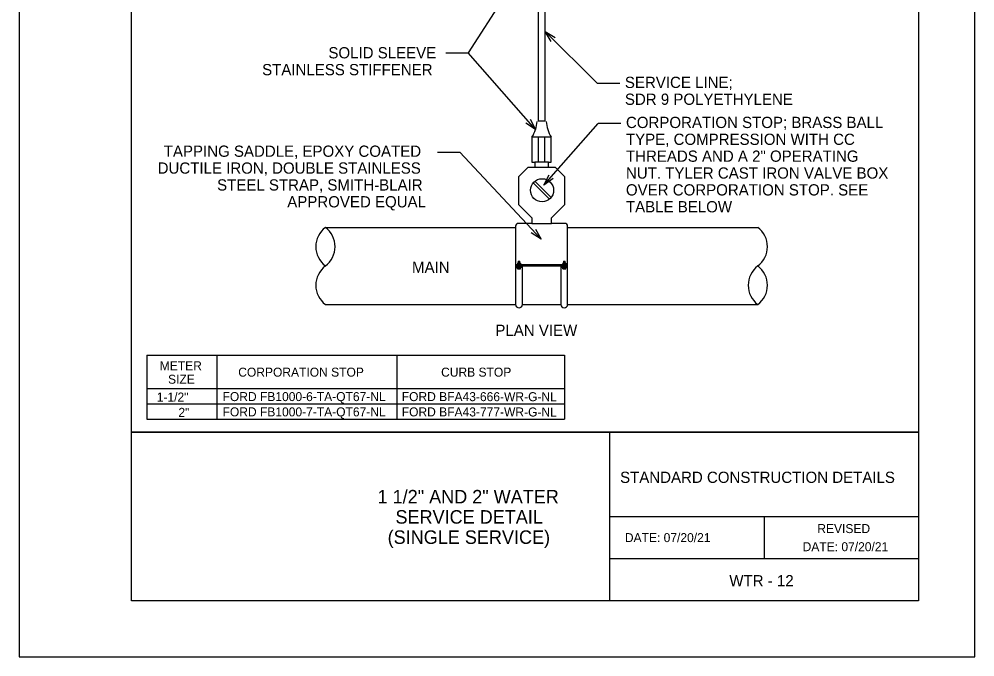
# Model space of a CAD drawing. Extents: x 2082630.1 to 2082638.6, y 13331235.5 to 13331246.5.
# Drawn here: x 2082630.1 to 2082638.6, y 13331235.51 to 13331241.18 of the extents above; entities that cross this region are included whole.
import ezdxf

# ---------------------------------------------------------------- set-up
doc = ezdxf.new("R2010")
doc.units = 0
for name, color, linetype in [('Detail', 7, 'Continuous'), ('Detail Label', 7, 'Continuous'), ('Non-Print', 7, 'Continuous'), ('Sheet Title Block', 7, 'Continuous')]:
    doc.layers.add(name, color=color, linetype=linetype)

msp = doc.modelspace()

# ---------------------------------------------------------------- linework, layer by layer
at = {"layer": 'Detail'}
for p, q in [((2082634.7193, 13331241.7552), (2082634.7193, 13331240.2752)), ((2082634.7836, 13331240.2752), (2082634.7836, 13331241.7552)), ((2082634.7836, 13331240.2752), (2082634.7193, 13331240.2752)), ((2082634.8371, 13331240.1335), (2082634.6658, 13331240.1335)), ((2082634.6658, 13331240.1335), (2082634.6658, 13331239.9127)), ((2082634.724, 13331239.9127), (2082634.724, 13331240.1335)), ((2082634.7789, 13331239.9128), (2082634.7789, 13331240.1335)), ((2082634.8371, 13331239.9127), (2082634.8371, 13331240.1335)), ((2082634.6281, 13331239.8642), (2082634.5458, 13331239.782)), ((2082634.6898, 13331239.8642), (2082634.6281, 13331239.8642)), ((2082634.6658, 13331239.9127), (2082634.6898, 13331239.9127)), ((2082634.8131, 13331239.9127), (2082634.6898, 13331239.9127)), ((2082634.6898, 13331239.9127), (2082634.6898, 13331239.8642)), ((2082634.8131, 13331239.8642), (2082634.6898, 13331239.8642)), ((2082634.8131, 13331239.8642), (2082634.8131, 13331239.9127)), ((2082634.8131, 13331239.9127), (2082634.8371, 13331239.9127)), ((2082634.8748, 13331239.8642), (2082634.8131, 13331239.8642)), ((2082634.9571, 13331239.782), (2082634.8748, 13331239.8642)), ((2082634.5458, 13331239.782), (2082634.5458, 13331239.5352)), ((2082634.9571, 13331239.5352), (2082634.9571, 13331239.782)), ((2082634.6751, 13331239.7274), (2082634.8205, 13331239.582)), ((2082634.6897, 13331239.742), (2082634.8351, 13331239.5966)), ((2082634.5458, 13331239.5352), (2082634.6643, 13331239.4167)), ((2082634.8386, 13331239.4167), (2082634.9571, 13331239.5352)), ((2082634.6643, 13331239.3673), (2082634.5443, 13331239.3673)), ((2082634.6643, 13331239.4167), (2082634.6643, 13331239.3673)), ((2082634.6643, 13331239.3673), (2082634.8386, 13331239.3673)), ((2082634.8386, 13331239.3673), (2082634.8386, 13331239.4167)), ((2082634.9586, 13331239.3673), (2082634.8386, 13331239.3673)), ((2082632.8288, 13331239.3313), (2082634.5203, 13331239.3313)), ((2082632.8288, 13331239.3313), (2082634.5203, 13331239.3313)), ((2082634.5203, 13331239.3433), (2082634.5203, 13331238.6459)), ((2082634.9826, 13331238.6459), (2082634.9826, 13331239.3433)), ((2082634.9826, 13331239.3312), (2082636.6741, 13331239.3312)), ((2082634.9826, 13331239.3312), (2082636.6741, 13331239.3312)), ((2082634.5373, 13331239.0144), (2082634.5373, 13331239.0056)), ((2082634.5633, 13331239.0144), (2082634.5373, 13331239.0144)), ((2082634.5373, 13331239.0144), (2082634.5373, 13331239.0056)), ((2082634.5633, 13331239.0144), (2082634.5373, 13331239.0144)), ((2082634.5427, 13331239.0312), (2082634.5579, 13331239.0312)), ((2082634.5427, 13331239.0312), (2082634.5427, 13331239.0144)), ((2082634.5427, 13331239.0312), (2082634.5579, 13331239.0312)), ((2082634.5427, 13331239.0312), (2082634.5427, 13331239.0144)), ((2082634.5438, 13331239.0144), (2082634.5438, 13331239.0056)), ((2082634.5438, 13331239.0144), (2082634.5438, 13331239.0056)), ((2082634.5568, 13331239.0144), (2082634.5568, 13331239.0056)), ((2082634.5568, 13331239.0144), (2082634.5568, 13331239.0056)), ((2082634.5579, 13331239.0144), (2082634.5579, 13331239.0312)), ((2082634.5579, 13331239.0144), (2082634.5579, 13331239.0312)), ((2082634.5633, 13331239.0144), (2082634.5633, 13331239.0056)), ((2082634.5633, 13331239.0144), (2082634.5633, 13331239.0056)), ((2082634.9396, 13331239.0144), (2082634.9396, 13331239.0056)), ((2082634.9656, 13331239.0144), (2082634.9396, 13331239.0144)), ((2082634.9396, 13331239.0144), (2082634.9396, 13331239.0056)), ((2082634.9656, 13331239.0144), (2082634.9396, 13331239.0144)), ((2082634.945, 13331239.0312), (2082634.9602, 13331239.0312)), ((2082634.945, 13331239.0312), (2082634.945, 13331239.0144)), ((2082634.945, 13331239.0312), (2082634.9602, 13331239.0312)), ((2082634.945, 13331239.0312), (2082634.945, 13331239.0144)), ((2082634.9461, 13331239.0144), (2082634.9461, 13331239.0056)), ((2082634.9461, 13331239.0144), (2082634.9461, 13331239.0056)), ((2082634.9591, 13331239.0144), (2082634.9591, 13331239.0056)), ((2082634.9591, 13331239.0144), (2082634.9591, 13331239.0056)), ((2082634.9602, 13331239.0144), (2082634.9602, 13331239.0312)), ((2082634.9602, 13331239.0144), (2082634.9602, 13331239.0312)), ((2082634.9656, 13331239.0144), (2082634.9656, 13331239.0056)), ((2082634.9656, 13331239.0144), (2082634.9656, 13331239.0056)), ((2082634.5203, 13331239.0006), (2082634.9826, 13331239.0006)), ((2082634.5203, 13331239.0006), (2082634.9826, 13331239.0006)), ((2082634.5203, 13331238.9886), (2082634.5803, 13331238.9886)), ((2082634.5203, 13331238.9886), (2082634.5803, 13331238.9886)), ((2082634.5203, 13331238.9766), (2082634.5803, 13331238.9766)), ((2082634.5203, 13331238.9766), (2082634.5803, 13331238.9766)), ((2082634.5328, 13331239.0006), (2082634.534, 13331239.0056)), ((2082634.5328, 13331239.0006), (2082634.534, 13331239.0056)), ((2082634.5678, 13331239.0006), (2082634.5328, 13331239.0006)), ((2082634.5678, 13331239.0006), (2082634.5328, 13331239.0006)), ((2082634.5328, 13331238.9766), (2082634.5678, 13331238.9766)), ((2082634.5328, 13331238.9766), (2082634.534, 13331238.9716)), ((2082634.5328, 13331238.9766), (2082634.5678, 13331238.9766)), ((2082634.5328, 13331238.9766), (2082634.534, 13331238.9716)), ((2082634.5666, 13331239.0056), (2082634.534, 13331239.0056)), ((2082634.5666, 13331239.0056), (2082634.534, 13331239.0056)), ((2082634.534, 13331238.9716), (2082634.5666, 13331238.9716)), ((2082634.534, 13331238.9716), (2082634.5666, 13331238.9716)), ((2082634.5373, 13331238.9628), (2082634.5373, 13331238.9716)), ((2082634.5373, 13331238.9628), (2082634.5373, 13331238.9716)), ((2082634.5373, 13331238.9628), (2082634.5633, 13331238.9628)), ((2082634.5373, 13331238.9628), (2082634.5633, 13331238.9628)), ((2082634.5438, 13331238.9628), (2082634.5438, 13331238.9716)), ((2082634.5438, 13331238.9628), (2082634.5438, 13331238.9716)), ((2082634.5568, 13331238.9628), (2082634.5568, 13331238.9716)), ((2082634.5568, 13331238.9628), (2082634.5568, 13331238.9716)), ((2082634.5633, 13331238.9628), (2082634.5633, 13331238.9716)), ((2082634.5633, 13331238.9628), (2082634.5633, 13331238.9716)), ((2082634.5678, 13331239.0006), (2082634.5666, 13331239.0056)), ((2082634.5678, 13331239.0006), (2082634.5666, 13331239.0056)), ((2082634.5678, 13331238.9766), (2082634.5666, 13331238.9716)), ((2082634.5678, 13331238.9766), (2082634.5666, 13331238.9716)), ((2082634.5803, 13331238.6459), (2082634.5803, 13331238.9886)), ((2082634.5803, 13331238.9886), (2082634.9226, 13331238.9886)), ((2082634.9226, 13331238.9886), (2082634.9826, 13331238.9886)), ((2082634.9226, 13331238.9886), (2082634.9826, 13331238.9886)), ((2082634.9226, 13331238.9886), (2082634.9226, 13331238.6459)), ((2082634.9226, 13331238.9766), (2082634.9826, 13331238.9766)), ((2082634.9226, 13331238.9766), (2082634.9826, 13331238.9766)), ((2082634.9351, 13331239.0006), (2082634.9363, 13331239.0056)), ((2082634.9351, 13331239.0006), (2082634.9363, 13331239.0056)), ((2082634.9701, 13331239.0006), (2082634.9351, 13331239.0006)), ((2082634.9701, 13331239.0006), (2082634.9351, 13331239.0006)), ((2082634.9351, 13331238.9766), (2082634.9701, 13331238.9766)), ((2082634.9351, 13331238.9766), (2082634.9363, 13331238.9716)), ((2082634.9351, 13331238.9766), (2082634.9701, 13331238.9766)), ((2082634.9351, 13331238.9766), (2082634.9363, 13331238.9716)), ((2082634.9689, 13331239.0056), (2082634.9363, 13331239.0056)), ((2082634.9689, 13331239.0056), (2082634.9363, 13331239.0056)), ((2082634.9363, 13331238.9716), (2082634.9689, 13331238.9716)), ((2082634.9363, 13331238.9716), (2082634.9689, 13331238.9716)), ((2082634.9396, 13331238.9628), (2082634.9396, 13331238.9716)), ((2082634.9396, 13331238.9628), (2082634.9396, 13331238.9716)), ((2082634.9396, 13331238.9628), (2082634.9656, 13331238.9628)), ((2082634.9396, 13331238.9628), (2082634.9656, 13331238.9628)), ((2082634.9461, 13331238.9628), (2082634.9461, 13331238.9716)), ((2082634.9461, 13331238.9628), (2082634.9461, 13331238.9716)), ((2082634.9591, 13331238.9628), (2082634.9591, 13331238.9716)), ((2082634.9591, 13331238.9628), (2082634.9591, 13331238.9716)), ((2082634.9656, 13331238.9628), (2082634.9656, 13331238.9716)), ((2082634.9656, 13331238.9628), (2082634.9656, 13331238.9716)), ((2082634.9701, 13331239.0006), (2082634.9689, 13331239.0056)), ((2082634.9701, 13331239.0006), (2082634.9689, 13331239.0056)), ((2082634.9701, 13331238.9766), (2082634.9689, 13331238.9716)), ((2082634.9701, 13331238.9766), (2082634.9689, 13331238.9716)), ((2082632.8288, 13331238.6459), (2082634.5203, 13331238.6459)), ((2082632.8288, 13331238.6459), (2082634.5203, 13331238.6459)), ((2082634.5803, 13331238.6459), (2082634.9226, 13331238.6459)), ((2082634.9826, 13331238.6459), (2082636.6741, 13331238.6459)), ((2082634.9826, 13331238.6459), (2082636.6741, 13331238.6459))]:
    msp.add_line(p, q, dxfattribs=at)
msp.add_circle((2082634.7551, 13331239.662), 0.1028, dxfattribs=at)
for centre, radius, start, end in [((2082634.4118, 13331240.2912), 0.299, 328.16549, 356.92332), ((2082635.0912, 13331240.2912), 0.299, 183.07608, 211.83391), ((2082634.5443, 13331239.3433), 0.024, 90, 180), ((2082634.9586, 13331239.3433), 0.024, 360, 90), ((2082632.9573, 13331239.1599), 0.2142, 126.86547, 233.13393), ((2082632.9573, 13331239.1599), 0.2142, 126.86547, 233.13393), ((2082632.9573, 13331239.1599), 0.2142, 126.86547, 233.13393), ((2082632.7003, 13331239.1599), 0.2142, 306.87097, 53.12843), ((2082632.7003, 13331239.1599), 0.2142, 306.87097, 53.12843), ((2082632.7003, 13331239.1599), 0.2142, 306.87097, 53.12843), ((2082636.5456, 13331239.1599), 0.2142, 306.87097, 53.12843), ((2082636.5456, 13331239.1599), 0.2142, 306.87097, 53.12843), ((2082632.9573, 13331238.8172), 0.2142, 126.86547, 233.13393), ((2082632.9573, 13331238.8172), 0.2142, 126.86547, 233.13393), ((2082636.8026, 13331238.8172), 0.2142, 126.86547, 233.13393), ((2082636.8026, 13331238.8172), 0.2142, 126.86547, 233.13393), ((2082636.8026, 13331238.8172), 0.2142, 126.86547, 233.13393), ((2082636.5456, 13331238.8172), 0.2142, 306.87097, 53.12843), ((2082636.5456, 13331238.8172), 0.2142, 306.87097, 53.12843), ((2082636.5456, 13331238.8172), 0.2142, 306.87097, 53.12843), ((2082634.5503, 13331238.6459), 0.03, 180, 360), ((2082634.9526, 13331238.6459), 0.03, 180, 360)]:
    msp.add_arc(centre, radius, start, end, dxfattribs=at)
at = {"layer": 'Detail Label'}
for p, q in [((2082634.7017, 13331241.8256), (2082634.0994, 13331240.8852)), ((2082634.7836, 13331241.0745), (2082635.2482, 13331240.6128)), ((2082633.8994, 13331240.8852), (2082634.0994, 13331240.8852)), ((2082634.697, 13331240.2015), (2082634.0994, 13331240.8852)), ((2082635.4482, 13331240.6128), (2082635.2482, 13331240.6128)), ((2082634.7703, 13331239.7081), (2082635.2547, 13331240.2565)), ((2082635.4547, 13331240.2565), (2082635.2547, 13331240.2565)), ((2082633.8251, 13331240.0005), (2082634.0251, 13331240.0005)), ((2082634.7462, 13331239.2258), (2082634.0251, 13331240.0005)), ((2082631.2395, 13331238.1957), (2082631.2395, 13331237.6271)), ((2082631.2395, 13331238.1957), (2082634.9544, 13331238.1957)), ((2082631.8615, 13331238.1957), (2082631.8615, 13331237.6271)), ((2082633.4626, 13331238.1957), (2082633.4626, 13331237.6271)), ((2082634.9544, 13331238.1957), (2082634.9544, 13331237.6271)), ((2082631.2395, 13331237.8991), (2082634.9544, 13331237.8991)), ((2082631.2395, 13331237.7631), (2082634.9544, 13331237.7631)), ((2082631.2395, 13331237.6271), (2082634.9544, 13331237.6271))]:
    msp.add_line(p, q, dxfattribs=at)
for points in [[(2082634.8369, 13331240.9863), (2082634.7836, 13331241.0745), (2082634.8722, 13331241.0217)], [(2082634.65, 13331240.2932), (2082634.697, 13331240.2015), (2082634.6124, 13331240.2603)], [(2082634.8552, 13331239.7665), (2082634.7703, 13331239.7081), (2082634.8178, 13331239.7996)], [(2082634.6964, 13331239.316), (2082634.7462, 13331239.2258), (2082634.6598, 13331239.2819)]]:
    msp.add_lwpolyline(points, dxfattribs=at)
at = {"layer": 'Non-Print'}
msp.add_lwpolyline([(2082630.1046, 13331235.5113), (2082638.6046, 13331235.5113), (2082638.6046, 13331246.5113), (2082630.1046, 13331246.5113)], close=True, dxfattribs=at)
at = {"layer": 'Sheet Title Block'}
for p, q in [((2082635.3546, 13331237.5113), (2082635.3546, 13331236.0113)), ((2082635.3546, 13331236.7613), (2082638.1046, 13331236.7613)), ((2082636.7296, 13331236.7613), (2082636.7296, 13331236.3863)), ((2082635.3546, 13331236.3863), (2082638.1046, 13331236.3863))]:
    msp.add_line(p, q, dxfattribs=at)
for points in [[(2082631.1046, 13331246.0113), (2082638.1046, 13331246.0113), (2082638.1046, 13331237.5113), (2082631.1046, 13331237.5113)], [(2082631.1046, 13331237.5113), (2082638.1046, 13331237.5113), (2082638.1046, 13331236.0113), (2082631.1046, 13331236.0113)]]:
    msp.add_lwpolyline(points, close=True, dxfattribs=at)

# ---------------------------------------------------------------- texts
at = {"layer": 'Detail Label'}
for s, height, p in [('SOLID SLEEVE', 0.1, (2082632.8551, 13331240.8352)), (' STAINLESS STIFFENER', 0.1, (2082632.2285, 13331240.6852)), ('SERVICE LINE;', 0.1, (2082635.492, 13331240.5718)), ('SDR 9 POLYETHYLENE', 0.1, (2082635.492, 13331240.4218)), ('CORPORATION STOP; BRASS BALL ', 0.1, (2082635.5014, 13331240.2155)), ('TYPE, COMPRESSION WITH CC ', 0.1, (2082635.5014, 13331240.0655)), ('TAPPING SADDLE, EPOXY COATED', 0.1, (2082631.3909, 13331239.9596)), ('THREADS AND A 2" OPERATING ', 0.1, (2082635.5014, 13331239.9155)), ('DUCTILE IRON, DOUBLE STAINLESS', 0.1, (2082631.3366, 13331239.8096)), ('NUT. TYLER CAST IRON VALVE BOX ', 0.1, (2082635.5014, 13331239.7655)), (' STEEL STRAP, SMITH-BLAIR', 0.1, (2082631.8282, 13331239.6596)), ('OVER CORPORATION STOP. SEE ', 0.1, (2082635.5014, 13331239.6155)), (' APPROVED EQUAL', 0.1, (2082632.4521, 13331239.5096)), ('TABLE BELOW', 0.1, (2082635.5014, 13331239.4655)), ('MAIN', 0.1, (2082633.5988, 13331238.9268)), ('PLAN VIEW', 0.1, (2082634.3402, 13331238.3665)), ('METER', 0.08, (2082631.3556, 13331238.0612)), ('CORPORATION STOP', 0.08, (2082632.0533, 13331238.0041)), ('CURB STOP', 0.08, (2082633.8575, 13331238.0041)), ('SIZE', 0.08, (2082631.4292, 13331237.9412)), ('FORD FB1000-6-TA-QT67-NL', 0.08, (2082631.9139, 13331237.7867)), ('FORD FB1000-7-TA-QT67-NL', 0.08, (2082631.9139, 13331237.6507))]:
    msp.add_text(s, height=height, dxfattribs=at).set_placement(p)
for s, p in [('1-1/2"', (2082631.3286, 13331237.7826)), ('FORD BFA43-666-WR-G-NL', (2082633.5075, 13331237.7866)), ('2"', (2082631.521, 13331237.6464)), ('FORD BFA43-777-WR-G-NL', (2082633.5075, 13331237.6506))]:
    msp.add_text(s, height=0.08, rotation=359.95611, dxfattribs=at).set_placement(p)
at = {"layer": 'Sheet Title Block'}
for s, height, p in [('STANDARD CONSTRUCTION DETAILS', 0.1, (2082635.4491, 13331237.0587)), ('1 1/2" AND 2" WATER ', 0.12, (2082633.2926, 13331236.8765)), ('SERVICE DETAIL', 0.12, (2082633.4517, 13331236.6965)), ('(SINGLE SERVICE)', 0.12, (2082633.382, 13331236.5165)), ('REVISED', 0.08, (2082637.2033, 13331236.6127)), ('DATE: 07/20/21', 0.08, (2082635.4919, 13331236.5321)), (' DATE: 07/20/21', 0.08, (2082637.0429, 13331236.4514)), ('WTR - 12', 0.1, (2082636.4209, 13331236.139))]:
    msp.add_text(s, height=height, dxfattribs=at).set_placement(p)

doc.saveas('drawing.dxf')
